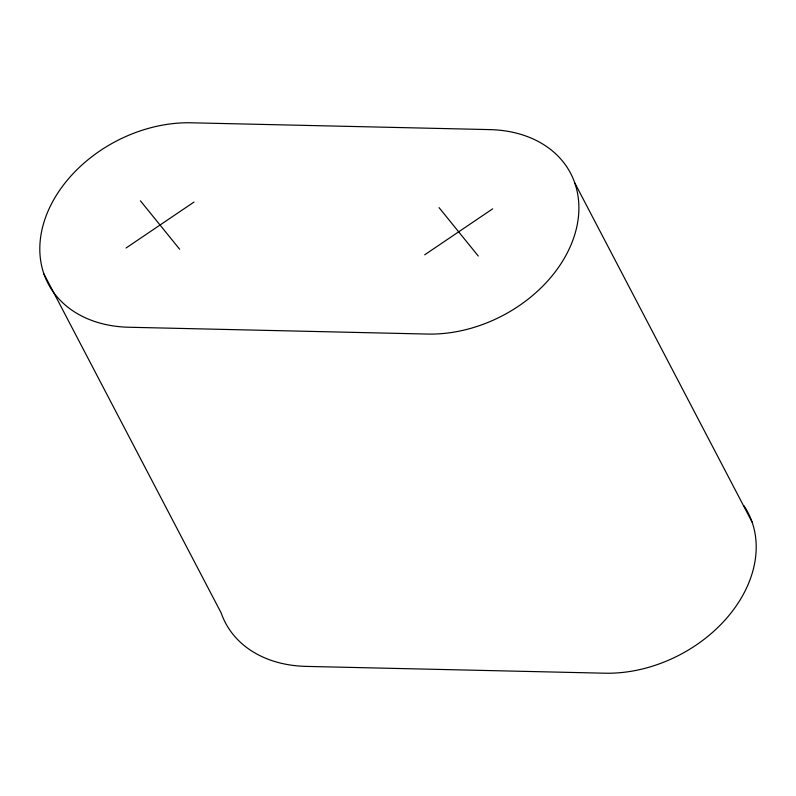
<?xml version="1.0" encoding="UTF-8"?>
<svg xmlns="http://www.w3.org/2000/svg" width="796" height="796" viewBox="0 0 796 796"><rect width="100%" height="100%" fill="white"/><g stroke="black" fill="none" stroke-linecap="round" stroke-linejoin="round"><path stroke-width="1.19" d="M126.047 248.004L194.025 202.045M424.676 254.81L492.654 208.851M439.054 207.627L478.267 256.033M140.424 200.821L179.647 249.228M574.812 183.01L752.111 522.156M43.889 273.844L221.189 612.99A126.335 94.624 -27.6 0 0 306.181 666.391L604.811 673.207A126.335 94.624 -27.6 0 0 728.897 615.567A126.335 94.624 -27.6 0 0 743.802 505.54M489.819 129.609L191.189 122.793A126.335 94.624 -27.6 0 0 43.909 222.373A126.335 94.624 -27.6 0 0 128.882 327.246L427.502 334.061A126.335 94.624 -27.6 0 0 574.792 234.482A126.335 94.624 -27.6 0 0 489.819 129.609"/></g></svg>
